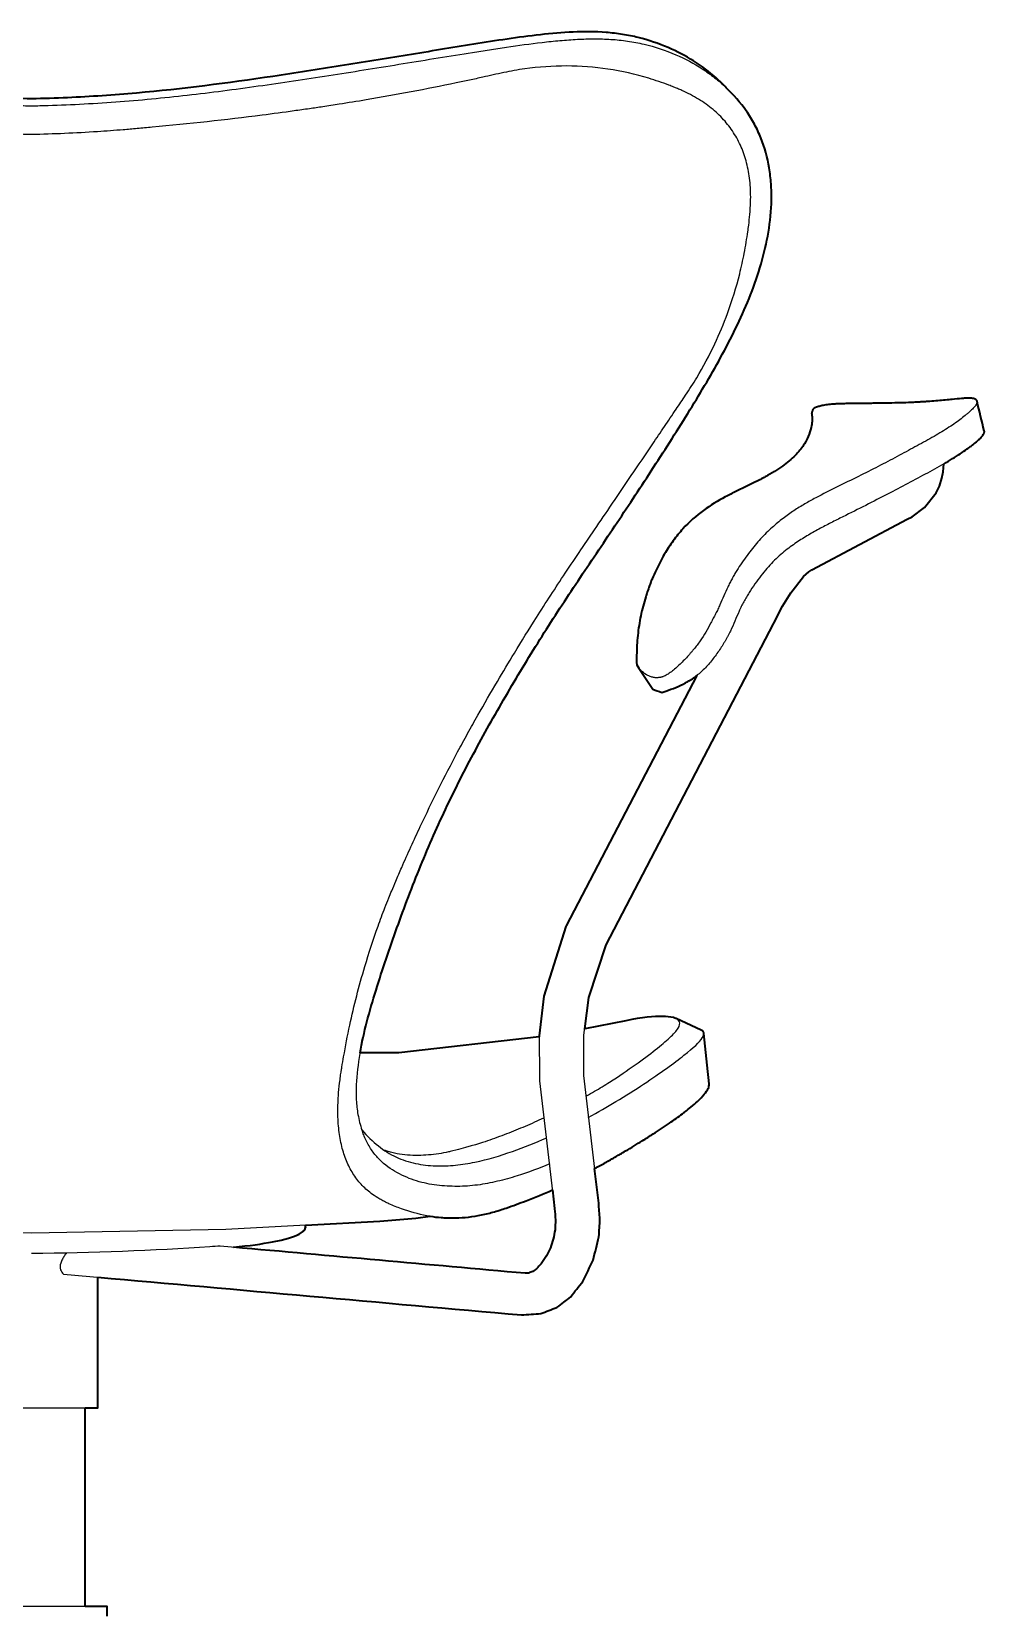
# Model space of a CAD drawing. Header units: millimetres. Extents: x 0 to 1818, y -1116 to 847.
# Drawn here: x 407 to 714, y -778 to -268 of the extents above; entities that cross this region are included whole.
import ezdxf

# ---------------------------------------------------------------- set-up
doc = ezdxf.new("R2010")
doc.units = ezdxf.units.MM
doc.layers.add('Blocks', color=7, linetype='Continuous')
doc.layers.add('Blocks$Inner', color=7, linetype='Continuous', lineweight=25, true_color=0x007f00)
doc.layers.add('Blocks$Outline', color=7, linetype='Continuous', lineweight=35, true_color=0xff3f3f)

# ---------------------------------------------------------------- blocks, each defined once
blk = doc.blocks.new('Series 7 3217 Office Chair Back')
at = {"layer": 'Blocks$Inner'}
for p, q in [((714.35, 718.32), (712.05, 727.73)), ((598.75, 527.99), (585.23, 525.37)), ((525.45, 517.66), (512.97, 517.59)), ((570.87, 509.09), (570.93, 508.57)), ((428.44, 403.14), (428.44, 445.24)), ((424.32, 338.98), (424.32, 403.14))]:
    blk.add_line(p, q, dxfattribs=at)
for points in [[(585.14, 510.31), (585.19, 523.33), (586.82, 535.45), (592.37, 552.44), (646.4, 655.99), (646.5, 656.2), (649.29, 661.69), (651.96, 666.07), (656.06, 671.26), (657.72, 672.77), (658.77, 673.48), (689.54, 689.84), (691.07, 690.55), (695.04, 693.54), (698.83, 698.26), (699.93, 700.47), (700.72, 703.02), (701.11, 705.07), (701.36, 707.67)], [(610.31, 633.93), (607.42, 634.91), (602.23, 642.75)], [(621.8, 639.67), (579.48, 558.56), (579.4, 558.4), (572.32, 535.95), (570.82, 523.1), (570.83, 509.62), (570.86, 509.1)], [(623.04, 524.93), (614.9, 528.67)], [(570.84, 522.82), (525.45, 517.66)], [(417.29, 446.23), (565.03, 433.05), (571.35, 433.48), (576.52, 435.48), (580.98, 438.92), (584.86, 443.9), (588.21, 450.78), (590.05, 458.31), (590.37, 463.95), (589.97, 469.08), (585.14, 510.27)], [(570.93, 508.57), (575.76, 467.36), (575.76, 467.32), (576.05, 463.72), (575.89, 460.49), (575.32, 457.52), (574.4, 454.74), (573.11, 452.09), (571.46, 449.58), (569.9, 447.94), (568.74, 447.12), (567.33, 446.57), (566.29, 446.49), (467.9, 455.28)], [(535.56, 464.9), (531.02, 464.29), (519.42, 463.34), (469.72, 460.64), (407.02, 459.43), (344.32, 460.64), (294.62, 463.34), (283.02, 464.29), (278.48, 464.9)], [(431.35, 335.84), (431.35, 338.98), (383.35, 338.98), (383.35, 335.84)]]:
    blk.add_lwpolyline(points, dxfattribs=at)
for points, knots in [([(407.02, 825.4), (410.9, 825.48), (422.22, 825.85), (448.34, 827.61), (477.64, 831.49), (506.61, 835.98), (528.29, 839.52), (546.04, 842.47), (560.41, 844.73), (571.19, 846.17), (581.73, 847.1), (590.62, 847.1), (597.67, 846.28), (604.47, 844.9), (609.34, 843.25), (612.42, 841.93)], [1.173086, 1.173086, 1.173086, 1.173086, 1.1825356, 1.2007174, 1.2370811, 1.2552629, 1.2734447, 1.2916265, 1.3007174, 1.3098083, 1.3188992, 1.3279902, 1.3325356, 1.3370811, 1.346172, 1.346172, 1.346172, 1.346172]), ([(199.19, 839.64), (202.55, 841.1), (207.63, 842.77), (214.76, 844.12), (220.14, 844.67), (225.52, 844.82), (230.91, 844.65), (236.54, 844.24), (244.26, 843.44), (251.95, 842.38), (259.37, 841.24), (266.55, 840.12), (275.86, 838.62), (290.89, 836.15), (309.73, 833.13), (332.41, 829.69), (355.34, 826.64), (378.41, 824.36), (395.71, 823.43), (405.26, 823.18), (407.02, 823.15)], [0.9796639, 0.9796639, 0.9796639, 0.9796639, 0.9890979, 0.9938148, 0.9985318, 1.0032488, 1.0079658, 1.0126828, 1.0173997, 1.0268337, 1.0315507, 1.0362677, 1.0457016, 1.0551356, 1.0740035, 1.0928714, 1.1117394, 1.1306073, 1.1494752, 1.1537546, 1.1537546, 1.1537546, 1.1537546]), ([(407.02, 823.15), (408.79, 823.18), (418.34, 823.43), (435.63, 824.36), (458.7, 826.64), (481.63, 829.69), (504.32, 833.13), (523.15, 836.15), (538.18, 838.62), (547.5, 840.12), (554.67, 841.24), (562.09, 842.38), (569.78, 843.44), (577.51, 844.24), (583.13, 844.65), (588.52, 844.82), (593.9, 844.67), (599.28, 844.12), (606.42, 842.77), (611.49, 841.1), (614.85, 839.64)], [1.1537546, 1.1537546, 1.1537546, 1.1537546, 1.1580339, 1.1769018, 1.1957698, 1.2146377, 1.2335056, 1.2523735, 1.2618075, 1.2712415, 1.2759584, 1.2806754, 1.2901094, 1.2948264, 1.2995433, 1.3042603, 1.3089773, 1.3136943, 1.3184113, 1.3278452, 1.3278452, 1.3278452, 1.3278452]), ([(612.42, 841.93), (615.24, 840.72), (620.74, 837.85), (626.83, 833.27), (630.1, 830.1), (631.12, 828.98)], [1.34617197, 1.34617197, 1.34617197, 1.34617197, 1.36087785, 1.37558374, 1.38265312, 1.38265312, 1.38265312, 1.38265312]), ([(407.02, 813.87), (399.92, 814.03), (390.05, 814.46), (378.71, 815.3), (372.84, 815.8), (357.86, 817.14), (340.93, 819), (324.12, 821.25), (317.58, 822.18), (312.75, 822.89), (306.64, 823.83), (292.27, 826.16), (278.26, 828.81), (265.79, 831.44), (261.78, 832.31), (258.08, 833.12), (253.57, 834.16), (245.7, 835.55), (234.37, 836.34), (220.91, 835.3), (209.96, 832.81), (203.03, 830.46), (199.97, 829.27), (198.56, 828.7), (195.82, 827.51), (191.86, 825.45), (187.17, 822.12), (183.25, 818.32), (180.09, 814.03), (177.69, 809.27), (176.03, 804.02), (175.12, 798.27), (174.96, 792.88), (175.25, 788.29), (175.62, 785.08), (176.02, 782.11), (176.48, 779.07), (177.3, 774.54), (179, 766.82), (182, 757.01), (186.67, 745.79), (190.82, 738.01), (194.17, 732.6), (196.41, 729.22), (199.33, 724.91), (202.87, 719.65), (209.98, 709.11), (217.72, 697.68), (225.44, 686.31), (230.25, 679.24), (236.36, 670.19), (243.56, 659.1), (250.82, 647.4), (257.11, 636.9), (262.11, 628.25), (266.36, 620.65), (272.78, 608.8), (279.98, 594.45), (286.35, 580.4), (289.35, 573.44), (290.74, 570.17), (291.91, 567.31), (293.4, 563.55), (296.13, 556.2), (300.27, 543.57), (303.88, 529.45), (305.98, 518.61), (306.81, 513.71), (307.14, 511.6), (307.4, 509.89), (307.75, 507.22), (308.15, 503.04), (308.3, 497.67), (307.89, 491.93), (306.89, 486.74), (305.29, 482.13), (303.11, 478.1), (300.36, 474.65), (297.49, 472.18), (295.1, 470.64), (293.5, 469.79), (292.5, 469.31), (290.63, 468.44), (286.42, 466.71), (279.62, 464.84), (271.31, 464.1), (264.31, 464.73), (259.42, 465.84), (257.11, 466.51), (255.5, 467.02), (252.43, 468.06), (246.69, 470.15), (241.77, 472.16), (238.98, 473.38)], [106.903449, 106.903449, 106.903449, 106.903449, 109.00927, 109.835939, 110.2841, 110.771806, 114.351514, 115.402663, 115.907521, 116.355076, 116.88637, 117.787994, 120.791412, 121.241642, 121.691873, 122.04747, 122.403067, 123.117378, 124.539849, 125.967538, 127.430168, 128.179502, 128.36767, 128.51032, 128.682795, 129.363517, 130.003263, 130.611195, 131.198561, 131.780847, 132.375705, 132.995184, 133.649798, 134.079516, 134.435272, 134.65185, 135.004114, 135.380087, 136.067413, 137.428315, 138.507084, 139.759749, 140.095109, 140.431816, 140.984232, 141.661533, 142.338748, 144.809893, 145.812294, 146.469635, 147.378981, 149.102399, 150.452713, 151.526868, 152.789959, 153.466772, 154.141407, 156.828362, 158.277715, 158.763067, 159.099496, 159.338464, 159.674396, 160.296314, 161.658219, 163.618588, 164.66626, 165.020164, 165.145877, 165.323689, 165.548774, 165.960065, 166.608337, 167.228277, 167.829349, 168.422816, 169.024307, 169.645122, 170.296586, 170.727557, 170.962468, 171.14077, 171.253415, 171.953104, 173.334297, 174.686649, 176.024975, 176.693396, 177.029264, 177.127676, 177.464188, 178.521811, 179.96606, 179.96606, 179.96606, 179.96606]), ([(575.06, 473.38), (572.27, 472.16), (567.35, 470.15), (561.61, 468.06), (558.54, 467.02), (556.94, 466.51), (554.63, 465.84), (549.73, 464.73), (542.74, 464.1), (534.42, 464.84), (527.63, 466.71), (523.41, 468.44), (521.54, 469.31), (520.54, 469.79), (518.95, 470.64), (516.55, 472.18), (513.68, 474.65), (510.93, 478.1), (508.75, 482.13), (507.15, 486.74), (506.15, 491.93), (505.74, 497.67), (505.9, 503.04), (506.29, 507.22), (506.64, 509.89), (506.9, 511.6), (507.24, 513.71), (508.06, 518.61), (510.17, 529.45), (513.77, 543.57), (517.91, 556.2), (520.65, 563.55), (522.14, 567.31), (523.31, 570.17), (524.69, 573.44), (527.69, 580.4), (534.07, 594.45), (541.26, 608.8), (547.68, 620.65), (551.93, 628.25), (556.94, 636.9), (563.22, 647.4), (570.48, 659.1), (577.68, 670.19), (583.79, 679.24), (588.6, 686.31), (596.32, 697.68), (604.06, 709.11), (611.18, 719.65), (614.71, 724.91), (617.64, 729.22), (619.87, 732.6), (623.22, 738.01), (627.37, 745.79), (632.05, 757.01), (635.04, 766.82), (636.75, 774.54), (637.56, 779.07), (638.03, 782.11), (638.43, 785.08), (638.79, 788.29), (639.08, 792.88), (638.93, 798.27), (638.01, 804.02), (636.35, 809.27), (633.95, 814.03), (630.79, 818.32), (626.88, 822.12), (622.18, 825.45), (618.23, 827.51), (615.49, 828.7), (614.07, 829.27), (611.01, 830.46), (604.08, 832.81), (593.14, 835.3), (579.67, 836.34), (568.35, 835.55), (560.47, 834.16), (555.96, 833.12), (552.26, 832.31), (548.26, 831.44), (535.79, 828.81), (521.77, 826.16), (507.4, 823.83), (501.3, 822.89), (496.46, 822.18), (489.92, 821.25), (473.11, 819), (456.19, 817.14), (441.2, 815.8), (435.33, 815.3), (424, 814.46), (414.12, 814.03), (407.02, 813.87)], [33.840839, 33.840839, 33.840839, 33.840839, 35.285087, 36.342711, 36.679223, 36.777634, 37.113503, 37.781924, 39.12025, 40.472601, 41.853795, 42.553483, 42.666128, 42.844431, 43.079341, 43.510313, 44.161777, 44.782591, 45.384082, 45.977549, 46.578622, 47.198562, 47.846834, 48.258125, 48.483209, 48.661022, 48.786735, 49.140639, 50.18831, 52.14868, 53.510585, 54.132502, 54.468435, 54.707403, 55.043832, 55.529183, 56.978536, 59.665492, 60.340127, 61.016939, 62.28003, 63.354185, 64.7045, 66.427917, 67.337263, 67.994604, 68.997005, 71.46815, 72.145366, 72.822667, 73.375083, 73.71179, 74.04715, 75.299814, 76.378583, 77.739485, 78.426812, 78.802785, 79.155049, 79.371626, 79.727383, 80.1571, 80.811715, 81.431193, 82.026052, 82.608337, 83.195704, 83.803636, 84.443381, 85.124104, 85.296578, 85.439229, 85.627397, 86.37673, 87.839361, 89.26705, 90.68952, 91.403832, 91.759429, 92.115026, 92.565256, 93.015487, 96.018905, 96.920529, 97.451823, 97.899378, 98.404236, 99.455385, 103.035092, 103.522799, 103.97096, 104.797628, 106.903449, 106.903449, 106.903449, 106.903449]), ([(614.85, 839.64), (617.87, 838.34), (622.13, 836.07), (627.39, 832.3), (632.4, 827.98), (636.77, 822.97), (640.29, 817.3), (643.08, 811.33), (644.85, 804.88), (645.66, 797.97), (645.83, 791.06), (644.95, 782.42), (642.53, 772.14), (639.11, 762.17), (634.82, 752.4), (629.99, 743.05), (624.86, 734.03), (619.49, 725.11), (613.66, 715.79), (607.69, 706.52), (601.77, 697.5), (595.96, 688.74), (589.97, 679.83), (584.06, 671.05), (576.19, 659.23), (566.69, 644.21), (555.88, 625.76), (545.68, 607.05), (536.49, 587.77), (528.47, 568), (522.45, 551.21), (518.1, 537.83), (515.1, 527.66), (512.76, 517.34), (511.69, 508.95), (511.69, 502.38), (512.04, 499.25), (512.31, 497.73), (512.62, 496.02), (513.04, 494.35), (513.59, 492.73)], [1.3278452, 1.3278452, 1.3278452, 1.3278452, 1.3429967, 1.3505725, 1.3581483, 1.3732998, 1.3808755, 1.3884513, 1.4036028, 1.4111786, 1.4187543, 1.4339058, 1.4490574, 1.4642089, 1.4793604, 1.4945119, 1.5096634, 1.5248149, 1.5399664, 1.555118, 1.5702695, 1.585421, 1.6005725, 1.615724, 1.6308755, 1.6611786, 1.6914816, 1.7217846, 1.7520877, 1.7823907, 1.8126937, 1.8278452, 1.8429967, 1.8581483, 1.8732998, 1.8808755, 1.8884513, 1.8884513, 1.8884513, 1.8969863, 1.8969863, 1.8969863, 1.8969863]), ([(703.96, 728.44), (705.12, 728.55), (706.67, 728.69), (708.35, 728.81), (709.43, 728.84), (710.29, 728.81), (710.94, 728.71), (711.42, 728.54), (711.78, 728.33), (712.01, 728.06), (712.07, 727.72), (712, 727.33), (711.83, 726.9), (711.53, 726.42), (711.08, 725.9), (710.54, 725.33), (709.95, 724.75), (709.31, 724.15), (708.35, 723.32), (706.45, 721.79), (703.8, 719.92), (700.69, 717.98), (698.18, 716.5), (695.5, 715.01), (691.77, 712.99), (687.06, 710.42), (680.97, 707.19), (674.65, 703.99), (667.85, 700.65), (662.03, 697.78), (657.93, 695.56), (655.58, 694.19), (653.22, 692.76), (650.31, 690.78), (646.83, 687.96), (643.12, 684.53), (640.12, 681.12), (637.84, 678.13), (636.14, 675.74), (634.78, 673.65), (633.74, 671.92), (632.99, 670.59), (632.28, 669.24), (631.4, 667.42), (630.37, 665.08), (629.33, 662.68), (628.55, 660.98), (628.07, 660.01), (627.7, 659.28), (627.32, 658.55), (626.81, 657.57), (625.9, 655.84), (624.53, 653.37), (623.04, 650.98), (621.9, 649.39), (621.21, 648.5), (620.68, 647.86), (620.12, 647.21), (619.34, 646.3), (617.86, 644.64), (615.54, 642.25), (613.18, 640.28), (611.62, 639.36), (610.89, 639.04), (610.53, 638.92), (610.33, 638.86), (610.19, 638.82), (610.04, 638.79), (609.85, 638.75), (609.51, 638.7), (609.04, 638.65), (608.48, 638.64), (607.75, 638.69), (606.86, 638.88), (605.5, 639.43), (603.91, 640.57), (602.77, 641.95), (602.23, 642.75)], [13.449377, 13.449377, 13.449377, 13.449377, 13.473186, 13.485091, 13.496996, 13.508901, 13.520805, 13.53271, 13.544615, 13.55652, 13.568424, 13.580329, 13.592234, 13.604139, 13.616043, 13.627948, 13.639853, 13.651758, 13.663662, 13.687472, 13.735091, 13.758901, 13.78271, 13.80652, 13.830329, 13.877948, 13.925567, 13.973186, 14.020805, 14.068424, 14.092234, 14.104139, 14.116043, 14.139853, 14.163662, 14.187472, 14.211281, 14.223186, 14.235091, 14.246996, 14.252948, 14.258901, 14.264853, 14.270805, 14.28271, 14.294615, 14.300567, 14.303543, 14.30652, 14.309496, 14.312472, 14.318424, 14.330329, 14.342234, 14.348186, 14.351162, 14.354139, 14.357115, 14.360091, 14.366043, 14.377948, 14.389853, 14.395805, 14.398781, 14.40027, 14.401014, 14.401758, 14.402502, 14.403246, 14.404734, 14.40771, 14.410686, 14.413662, 14.419615, 14.425567, 14.437472, 14.449377, 14.449377, 14.449377, 14.449377]), ([(647.32, 705.57), (648.25, 706.17), (650.74, 707.87), (653.96, 710.75), (656.51, 714.12), (657.98, 717.25), (658.61, 719.59), (658.8, 721.05), (658.84, 721.83), (658.86, 722.3), (658.85, 722.65), (658.81, 723), (658.73, 723.41), (658.67, 723.8), (658.69, 724.07), (658.72, 724.22), (658.76, 724.33), (658.8, 724.44), (658.85, 724.59), (658.93, 724.84), (659.07, 725.19), (659.38, 725.52), (659.76, 725.73), (660.03, 725.85), (660.23, 725.92), (660.4, 725.98), (660.57, 726.04), (660.89, 726.14), (661.38, 726.28), (662.05, 726.43), (663.05, 726.63), (664.24, 726.79), (665.65, 726.91), (666.63, 726.97), (667.5, 727), (668.42, 727.04), (670.18, 727.08), (673.01, 727.12), (676.03, 727.14), (678.13, 727.17), (679.3, 727.18), (680.44, 727.19), (681.88, 727.21), (684.27, 727.25), (687.29, 727.32), (690.22, 727.42), (692.41, 727.52), (693.94, 727.61), (695.39, 727.7), (697.25, 727.83), (700.3, 728.08), (702.58, 728.31), (703.96, 728.44)], [12.8749103, 12.8749103, 12.8749103, 12.8749103, 12.8993767, 12.9493767, 12.9993767, 13.0493767, 13.0993767, 13.1243767, 13.1368767, 13.1493767, 13.1556267, 13.1618767, 13.1743767, 13.1868767, 13.1931267, 13.1962517, 13.1993767, 13.2025017, 13.2056267, 13.2118767, 13.2243767, 13.2368767, 13.2431267, 13.2462517, 13.2493767, 13.2509392, 13.2525017, 13.2556267, 13.2618767, 13.2681267, 13.2743767, 13.2868767, 13.2931267, 13.2993767, 13.3025017, 13.3056267, 13.3118767, 13.3243767, 13.3368767, 13.3431267, 13.3462517, 13.3493767, 13.3556267, 13.3618767, 13.3743767, 13.3868767, 13.3931267, 13.3993767, 13.4056267, 13.4118767, 13.4243767, 13.4493767, 13.4493767, 13.4493767, 13.4493767]), ([(682.43, 697.5), (684.69, 698.69), (689.08, 701.03), (694.32, 703.83), (698.48, 706.05), (701.46, 707.7), (704.19, 709.33), (706.69, 710.92), (708.53, 712.2), (709.88, 713.2), (710.79, 713.92), (711.64, 714.63), (712.45, 715.32), (713.15, 715.97), (713.67, 716.57), (714.06, 717.11), (714.24, 717.44), (714.36, 717.75)], [0.5007684, 0.5007684, 0.5007684, 0.5007684, 0.5555556, 0.6111111, 0.6388889, 0.6666667, 0.6944444, 0.7222222, 0.75, 0.7638889, 0.7777778, 0.7916667, 0.8055556, 0.8194444, 0.8333333, 0.8472222, 0.8611111, 0.8611111, 0.8611111, 0.8611111]), ([(714.36, 717.75), (714.39, 717.85), (714.43, 718.06), (714.39, 718.23), (714.35, 718.32)], [0.86111111, 0.86111111, 0.86111111, 0.86111111, 0.8703773, 0.88135874, 0.88135874, 0.88135874, 0.88135874]), ([(602.23, 642.75), (602.17, 644.86), (602.22, 648.04), (602.56, 652.3), (602.95, 655.49), (603.52, 658.64), (604.27, 661.73), (605.01, 664.26), (605.65, 666.24), (606.14, 667.71), (606.66, 669.17), (607.42, 671.07), (608.45, 673.38), (609.78, 675.99), (611.14, 678.44), (612.53, 680.72), (614.5, 683.58), (618.11, 688), (623.74, 692.88), (629.59, 696.4), (633.83, 698.53), (636.23, 699.69), (637.98, 700.54), (639.68, 701.38), (641.91, 702.49), (644.53, 703.88), (646.43, 705.01), (647.32, 705.57)], [12.4499103, 12.4499103, 12.4499103, 12.4499103, 12.4749103, 12.4874103, 12.4999103, 12.5124103, 12.5249103, 12.5374103, 12.5436603, 12.5499103, 12.5561603, 12.5624103, 12.5749103, 12.5874103, 12.5999103, 12.6124103, 12.6249103, 12.6499103, 12.6999103, 12.7499103, 12.7749103, 12.7874103, 12.7999103, 12.8124103, 12.8249103, 12.8499103, 12.8749103, 12.8749103, 12.8749103, 12.8749103]), ([(682.33, 697.45), (680.03, 696.25), (675.25, 693.8), (669.1, 690.73), (663.96, 688.13), (660.7, 686.43), (658.11, 684.97), (656.19, 683.81), (654.27, 682.58), (652.3, 681.25), (650.27, 679.74), (648.22, 678.01), (646.19, 676.06), (644.24, 673.91), (642.29, 671.55), (640.34, 668.94), (638.79, 666.6), (637.61, 664.65), (636.76, 663.16), (635.98, 661.64), (635.02, 659.58), (633.92, 656.93), (632.76, 654.23), (631.82, 652.35), (631.24, 651.28), (630.77, 650.48), (630.27, 649.68), (629.59, 648.61), (628.34, 646.71), (626.37, 644.04), (624.2, 641.6), (622.36, 639.91), (621.18, 638.98), (620.21, 638.32), (619.23, 637.69), (617.48, 636.67), (614.88, 635.47), (612.29, 634.55), (610.77, 634.07), (610.31, 633.93)], [-0.5, -0.5, -0.5, -0.5, -0.4444444, -0.3888889, -0.3611111, -0.3333333, -0.3194444, -0.3055556, -0.2916667, -0.2777778, -0.2638889, -0.25, -0.2361111, -0.2222222, -0.2083333, -0.1944444, -0.1805556, -0.1736111, -0.1666667, -0.1597222, -0.1527778, -0.1388889, -0.125, -0.1180556, -0.1145833, -0.1111111, -0.1076389, -0.1041667, -0.0972222, -0.0833333, -0.0694444, -0.0625, -0.0555556, -0.0520833, -0.0486111, -0.0416667, -0.0277778, -0.0138889, -0.0080374, -0.0080374, -0.0080374, -0.0080374]), ([(585.84, 503.6), (585.92, 503.64), (586.87, 504.18), (589.51, 505.71), (595.14, 509.16), (602.07, 513.89), (608.52, 518.73), (613.2, 522.67), (615.95, 525.71), (616.43, 527.8), (615.14, 528.66), (614.1, 528.97)], [-1.2116469, -1.2116469, -1.2116469, -1.2116469, -1.2109375, -1.203125, -1.1875, -1.15625, -1.125, -1.09375, -1.0625, -1.03125, -1, -1, -1, -1]), ([(614.1, 528.97), (612.95, 529.24), (610.06, 529.57), (603.98, 529.12), (598.75, 527.99)], [-1, -1, -1, -1, -0.9583333, -0.8809217, -0.8809217, -0.8809217, -0.8809217]), ([(586.6, 496.81), (589.71, 498.49), (596.13, 502.15), (604.75, 507.62), (612.14, 512.77), (619.71, 518.43), (623.88, 522.33), (624.21, 524.32), (623.04, 524.93)], [-0.2313971, -0.2313971, -0.2313971, -0.2313971, -0.2058824, -0.1764706, -0.1470588, -0.1176471, -0.0588235, -0.0147059, -0.0147059, -0.0147059, -0.0147059]), ([(588.66, 480.31), (589.27, 480.64), (590.99, 481.56), (593.31, 482.84), (595.45, 484.08), (597.07, 485.03), (599.99, 486.75), (603.63, 488.96), (608.4, 491.97), (612.85, 494.93), (616.08, 497.25), (618.28, 498.95), (620, 500.32), (622.21, 502.25), (624.2, 504.31), (625.42, 506.12), (625.64, 507.05), (625.6, 507.59)], [-31.642334, -31.642334, -31.642334, -31.642334, -31.309635, -30.697639, -30.361441, -30.113393, -29.779349, -28.669168, -27.873934, -26.544433, -25.268826, -24.931686, -24.257606, -23.325528, -21.990882, -20.658246, -19.46751, -19.46751, -19.46751, -19.46751]), ([(572.16, 496.55), (571.19, 496.09), (569.24, 495.2), (565.25, 493.46), (560.21, 491.41), (554.12, 489.17), (549.97, 487.83), (542.1, 485.75)], [0.25, 0.25, 0.25, 0.25, 0.2578125, 0.265625, 0.28125, 0.296875, 0.3125, 0.3125, 0.3125, 0.3125]), ([(574.2, 481.79), (570.73, 480.34), (565.11, 478.24), (557.32, 476.1), (550.89, 474.84), (545.45, 474.47), (541.05, 474.6), (536.66, 474.97), (531.23, 476.06), (524.79, 478.74), (519.99, 482.15), (516.87, 485.86), (515.54, 488.14), (514.95, 489.37), (514.67, 489.95), (514.41, 490.54), (514.17, 491.15), (513.96, 491.67), (513.77, 492.2), (513.58, 492.74)], [0.2779284, 0.2779284, 0.2779284, 0.2779284, 0.3030303, 0.3181818, 0.3333333, 0.3484848, 0.3560606, 0.3636364, 0.3787879, 0.3939394, 0.4090909, 0.4166667, 0.4242424, 0.4242424, 0.4242424, 0.4277704, 0.4277704, 0.4277704, 0.4307579, 0.4307579, 0.4307579, 0.4307579]), ([(513.59, 492.73), (516.99, 488.76), (520.66, 485.86), (524.58, 484.02), (526.62, 483.06), (530.86, 481.71), (537.37, 480.98), (543.81, 481.24), (552.16, 482.6), (562.01, 485.57), (569.6, 488.63), (573.22, 490.24)], [1.8969863, 1.8969863, 1.8969863, 1.8969863, 1.9251562, 1.9251562, 1.9251562, 1.9398621, 1.954568, 1.9692738, 1.9839797, 2.0133915, 2.0410431, 2.0410431, 2.0410431, 2.0410431]), ([(542.1, 485.75), (541.92, 485.71), (539.62, 485.22), (536.22, 484.69), (531.74, 484.47), (528.3, 484.58), (525.46, 484.94), (523.27, 485.43), (522.22, 485.73), (521.71, 485.9), (521.37, 486.01), (521.03, 486.12), (520.69, 486.25)], [0.3125, 0.3125, 0.3125, 0.3125, 0.31384388, 0.32946888, 0.33728138, 0.34509388, 0.35290638, 0.35681263, 0.36051693, 0.36051693, 0.36051693, 0.36299968, 0.36299968, 0.36299968, 0.36299968]), ([(467.9, 455.28), (466.78, 455.2), (465.66, 455.12), (464.52, 455.04), (446.62, 453.84), (426.5, 452.98), (407.02, 452.86)], [150.3105306, 150.3105306, 150.3105306, 150.3105306, 150.3391529, 150.3391529, 150.3391529, 150.7894219, 150.7894219, 150.7894219, 150.7894219]), ([(418.33, 453.01), (418.05, 452.76), (417.51, 452.17), (416.96, 450.99), (416.24, 449.57), (416.08, 447.65), (416.92, 446.67), (417.29, 446.23)], [-7.62992, -7.62992, -7.62992, -7.62992, -6.500593, -5.204788, -3.770119, -1.663637, 0, 0, 0, 0])]:
    blk.add_open_spline(points, degree=3, knots=knots, dxfattribs=at)
for points, degree in [([(625.6, 507.59), (623.91, 523.84)], 1), ([(495.33, 462.1), (496.15, 460.1), (492.87, 458.17), (484.78, 456.64)], 3), ([(484.78, 456.64), (481.42, 456), (477.23, 455.43), (472.15, 454.9)], 3), ([(385.92, 403.14), (384.72, 403.14), (403.52, 403.14), (427.13, 403.14), (428.33, 403.14)], 3), ([(428.33, 403.14), (428.4, 403.14), (428.44, 403.14), (428.44, 403.14)], 3)]:
    blk.add_open_spline(points, degree=degree, dxfattribs=at)
at = {"layer": 'Blocks$Outline'}
for points in [[(689.54, 689.84), (691.07, 690.55), (695.04, 693.54), (698.83, 698.26), (699.93, 700.47), (700.72, 703.02), (701.11, 705.07), (701.36, 707.66)], [(658.77, 673.48), (689.54, 689.84)], [(646.4, 655.99), (646.5, 656.2), (649.29, 661.69), (651.96, 666.07), (656.06, 671.26), (657.72, 672.77), (658.77, 673.48)], [(592.37, 552.44), (646.4, 655.99)], [(621.62, 639.34), (579.48, 558.56), (579.4, 558.4), (572.32, 535.95), (570.82, 523.1), (570.82, 522.81)], [(585.47, 525.42), (586.82, 535.45), (592.37, 552.44)], [(598.75, 527.99), (585.47, 525.42)], [(623.04, 524.93), (614.96, 528.65)], [(570.82, 522.81), (525.45, 517.66), (512.97, 517.59)], [(589.97, 469.08), (588.66, 480.31)], [(575.05, 473.38), (575.76, 467.36), (575.76, 467.32)], [(495.35, 462.03), (519.42, 463.34), (531.02, 464.29), (535.56, 464.9)], [(424.32, 338.98), (424.32, 403.14)], [(431.35, 335.84), (431.35, 338.98), (424.32, 338.98)]]:
    blk.add_lwpolyline(points, dxfattribs=at)
for points, knots in [([(631.12, 828.98), (630.1, 830.1), (626.83, 833.27), (620.74, 837.85), (615.24, 840.72), (612.42, 841.93), (609.34, 843.25), (604.47, 844.9), (597.67, 846.28), (590.62, 847.1), (581.73, 847.1), (571.19, 846.17), (560.41, 844.73), (546.04, 842.47), (528.29, 839.52), (506.61, 835.98), (477.64, 831.49), (448.34, 827.61), (422.22, 825.85), (410.9, 825.48), (407.02, 825.4), (403.15, 825.48), (391.82, 825.85), (365.71, 827.61), (336.4, 831.49), (307.43, 835.98), (285.76, 839.52), (268, 842.47), (253.63, 844.73), (242.85, 846.17), (232.31, 847.1), (223.43, 847.1), (216.37, 846.28), (209.57, 844.9), (204.71, 843.25), (201.63, 841.93), (198.8, 840.72), (193.3, 837.85), (187.21, 833.27), (183.94, 830.1), (182.92, 828.98)], [-1.3826531, -1.3826531, -1.3826531, -1.3826531, -1.3755837, -1.3608779, -1.346172, -1.346172, -1.346172, -1.3370811, -1.3325356, -1.3279902, -1.3188992, -1.3098083, -1.3007174, -1.2916265, -1.2734447, -1.2552629, -1.2370811, -1.2007174, -1.1825356, -1.173086, -1.173086, -1.173086, -1.1636364, -1.1454545, -1.1090909, -1.0909091, -1.0727273, -1.0545455, -1.0454545, -1.0363636, -1.0272727, -1.0181818, -1.0136364, -1.0090909, -1, -1, -1, -0.9852941, -0.9705882, -0.9635189, -0.9635189, -0.9635189, -0.9635189]), ([(512.97, 517.59), (513.57, 520.92), (515.12, 527.73), (518.1, 537.83), (522.45, 551.21), (528.47, 568), (536.49, 587.77), (545.68, 607.05), (555.88, 625.76), (566.69, 644.21), (576.19, 659.23), (584.06, 671.05), (589.97, 679.83), (595.96, 688.74), (601.77, 697.5), (607.69, 706.52), (613.66, 715.79), (619.49, 725.11), (624.86, 734.03), (629.99, 743.05), (634.82, 752.4), (639.11, 762.17), (642.53, 772.14), (644.95, 782.42), (645.83, 791.06), (645.66, 797.97), (644.85, 804.88), (643.08, 811.33), (640.29, 817.3), (636.78, 822.96), (633.51, 826.71), (631.12, 828.98)], [-1.8578481, -1.8578481, -1.8578481, -1.8578481, -1.8429967, -1.8278452, -1.8126937, -1.7823907, -1.7520877, -1.7217846, -1.6914816, -1.6611786, -1.6308755, -1.615724, -1.6005725, -1.585421, -1.5702695, -1.555118, -1.5399664, -1.5248149, -1.5096634, -1.4945119, -1.4793604, -1.4642089, -1.4490574, -1.4339058, -1.4187543, -1.4111786, -1.4036028, -1.3884513, -1.3808755, -1.3732998, -1.3582, -1.3582, -1.3582, -1.3582]), ([(712.05, 727.73), (712.05, 727.84), (712.01, 728.06), (711.78, 728.33), (711.42, 728.54), (710.94, 728.71), (710.29, 728.81), (709.43, 728.84), (708.35, 728.81), (706.67, 728.69), (705.12, 728.55), (703.96, 728.44), (702.58, 728.31), (700.3, 728.08), (697.25, 727.83), (695.39, 727.7), (693.94, 727.61), (692.41, 727.52), (690.22, 727.42), (687.29, 727.32), (684.27, 727.25), (681.88, 727.21), (680.44, 727.19), (679.3, 727.18), (678.13, 727.17), (676.03, 727.14), (673.01, 727.12), (670.18, 727.08), (668.42, 727.04), (667.5, 727), (666.63, 726.97), (665.65, 726.91), (664.24, 726.79), (663.05, 726.63), (662.05, 726.43), (661.38, 726.28), (660.89, 726.14), (660.57, 726.04), (660.4, 725.98), (660.23, 725.92), (660.03, 725.85), (659.76, 725.73), (659.38, 725.52), (659.07, 725.19), (658.93, 724.84), (658.85, 724.59), (658.8, 724.44), (658.76, 724.33), (658.72, 724.22), (658.69, 724.07), (658.67, 723.8), (658.73, 723.41), (658.81, 723), (658.85, 722.65), (658.86, 722.3), (658.84, 721.83), (658.8, 721.05), (658.61, 719.59), (657.98, 717.25), (656.51, 714.12), (653.96, 710.75), (650.74, 707.87), (648.25, 706.17), (647.32, 705.57)], [-1.1186421, -1.1186421, -1.1186421, -1.1186421, -1.1071429, -1.0952381, -1.0833333, -1.0714286, -1.0595238, -1.047619, -1.0357143, -1.0238095, -1, -1, -1, -0.975, -0.9625, -0.95625, -0.95, -0.94375, -0.9375, -0.925, -0.9125, -0.90625, -0.9, -0.896875, -0.89375, -0.8875, -0.875, -0.8625, -0.85625, -0.853125, -0.85, -0.84375, -0.8375, -0.825, -0.81875, -0.8125, -0.80625, -0.803125, -0.8015625, -0.8, -0.796875, -0.79375, -0.7875, -0.775, -0.7625, -0.75625, -0.753125, -0.75, -0.746875, -0.74375, -0.7375, -0.725, -0.7125, -0.70625, -0.7, -0.6875, -0.675, -0.65, -0.6, -0.55, -0.5, -0.45, -0.4255336, -0.4255336, -0.4255336, -0.4255336]), ([(701.36, 707.66), (701.36, 707.66), (701.38, 707.68), (702.35, 708.23), (704.19, 709.33), (706.69, 710.92), (708.53, 712.2), (709.88, 713.2), (710.79, 713.92), (711.64, 714.63), (712.45, 715.32), (713.15, 715.97), (713.67, 716.57), (714.06, 717.11), (714.24, 717.44), (714.36, 717.75), (714.39, 717.85), (714.43, 718.06), (714.39, 718.23), (714.35, 718.32), (713.58, 721.46), (712.82, 724.59), (712.05, 727.73)], [0.666094, 0.666094, 0.666094, 0.666094, 0.666099, 0.666667, 0.694444, 0.722222, 0.75, 0.763889, 0.777778, 0.791667, 0.805556, 0.819444, 0.833333, 0.847222, 0.861111, 0.861111, 0.861111, 0.870377, 0.881359, 0.881359, 0.881359, 10.562878, 10.562878, 10.562878, 10.562878]), ([(647.32, 705.57), (646.43, 705.01), (644.53, 703.88), (641.91, 702.49), (639.68, 701.38), (637.98, 700.54), (636.23, 699.69), (633.83, 698.53), (629.59, 696.4), (623.74, 692.88), (618.11, 688), (614.5, 683.58), (612.53, 680.72), (611.14, 678.44), (609.78, 675.99), (608.45, 673.38), (607.42, 671.07), (606.66, 669.17), (606.14, 667.71), (605.65, 666.24), (605.01, 664.26), (604.27, 661.73), (603.52, 658.64), (602.95, 655.49), (602.56, 652.3), (602.22, 648.04), (602.17, 644.86), (602.23, 642.75), (603.96, 640.14), (605.69, 637.53), (607.42, 634.91), (608.38, 634.58), (609.35, 634.25), (610.31, 633.93), (610.77, 634.07), (612.29, 634.55), (614.88, 635.47), (617.48, 636.67), (619.23, 637.69), (620.21, 638.32), (620.93, 638.81), (621.4, 639.16), (621.62, 639.34)], [-12.87491, -12.87491, -12.87491, -12.87491, -12.84991, -12.82491, -12.81241, -12.79991, -12.78741, -12.77491, -12.74991, -12.69991, -12.64991, -12.62491, -12.61241, -12.59991, -12.58741, -12.57491, -12.56241, -12.55616, -12.54991, -12.54366, -12.53741, -12.52491, -12.51241, -12.49991, -12.48741, -12.47491, -12.44991, -12.44991, -12.44991, -3.048642, -3.048642, -3.048642, 0.008037, 0.008037, 0.008037, 0.013889, 0.027778, 0.041667, 0.048611, 0.052083, 0.055556, 0.058895, 0.058895, 0.058895, 0.058895]), ([(614.96, 528.65), (614.94, 528.66), (614.69, 528.77), (614.4, 528.88), (614.1, 528.97), (612.95, 529.24), (610.06, 529.57), (603.98, 529.12), (598.75, 527.99)], [-1.0097444, -1.0097444, -1.0097444, -1.0097444, -1.0090507, -1.0000001, -1.0000001, -1.0000001, -0.9583334, -0.8809217, -0.8809217, -0.8809217, -0.8809217]), ([(588.66, 480.31), (589.27, 480.64), (590.99, 481.56), (593.31, 482.84), (595.45, 484.08), (597.07, 485.03), (599.99, 486.75), (603.63, 488.96), (608.4, 491.97), (612.85, 494.93), (616.08, 497.25), (618.28, 498.95), (620, 500.32), (622.21, 502.25), (624.2, 504.31), (625.42, 506.12), (625.64, 507.05), (625.6, 507.59), (625.04, 513.01), (624.47, 518.43), (623.91, 523.84)], [-31.642334, -31.642334, -31.642334, -31.642334, -31.309635, -30.697639, -30.361441, -30.113393, -29.779349, -28.669168, -27.873934, -26.544433, -25.268826, -24.931686, -24.257606, -23.325528, -21.990882, -20.658246, -19.46751, -19.46751, -19.46751, -2.81119, -2.81119, -2.81119, -2.81119]), ([(428.44, 445.24), (473.97, 441.18), (519.5, 437.11), (565.03, 433.05), (567.14, 433.19), (569.24, 433.33), (571.35, 433.48), (573.07, 434.14), (574.8, 434.81), (576.52, 435.48), (578, 436.62), (579.49, 437.77), (580.98, 438.92), (582.27, 440.58), (583.57, 442.24), (584.86, 443.9), (585.98, 446.19), (587.09, 448.48), (588.21, 450.78), (588.82, 453.29), (589.44, 455.8), (590.05, 458.31), (590.16, 460.19), (590.27, 462.07), (590.37, 463.95), (590.24, 465.66), (590.11, 467.37), (589.97, 469.08)], [11.192545, 11.192545, 11.192545, 11.192545, 148.328655, 148.328655, 148.328655, 149.328655, 149.328655, 149.328655, 150.328655, 150.328655, 150.328655, 151.328655, 151.328655, 151.328655, 152.328655, 152.328655, 152.328655, 153.328655, 153.328655, 153.328655, 154.328655, 154.328655, 154.328655, 155.328655, 155.328655, 155.328655, 156.328655, 156.328655, 156.328655, 156.328655]), ([(535.56, 464.9), (537.95, 464.53), (543.09, 464.13), (549.73, 464.73), (554.63, 465.84), (556.94, 466.51), (558.54, 467.02), (561.61, 468.06), (567.34, 470.14), (572.26, 472.16), (575.05, 473.38)], [-40.300496, -40.300496, -40.300496, -40.300496, -39.12025, -37.781924, -37.113503, -36.777634, -36.679223, -36.342711, -35.285087, -33.842997, -33.842997, -33.842997, -33.842997]), ([(575.76, 467.32), (575.86, 466.12), (575.96, 464.92), (576.05, 463.72), (576, 462.64), (575.94, 461.56), (575.89, 460.49), (575.7, 459.5), (575.51, 458.51), (575.32, 457.52), (575.02, 456.59), (574.71, 455.67), (574.4, 454.74), (573.97, 453.86), (573.54, 452.97), (573.11, 452.09), (572.56, 451.25), (572.01, 450.42), (571.46, 449.58), (570.94, 449.04), (570.42, 448.49), (569.9, 447.94), (569.51, 447.67), (569.13, 447.39), (568.74, 447.12), (568.27, 446.94), (567.8, 446.76), (567.33, 446.57), (566.98, 446.55), (566.64, 446.52), (566.29, 446.49), (534.91, 449.3), (503.53, 452.1), (472.15, 454.9)], [-260.008095, -260.008095, -260.008095, -260.008095, -259.008095, -259.008095, -259.008095, -258.008095, -258.008095, -258.008095, -257.008095, -257.008095, -257.008095, -256.008095, -256.008095, -256.008095, -255.008095, -255.008095, -255.008095, -254.008095, -254.008095, -254.008095, -253.008095, -253.008095, -253.008095, -252.008095, -252.008095, -252.008095, -251.008095, -251.008095, -251.008095, -250.008095, -250.008095, -250.008095, -155.48937, -155.48937, -155.48937, -155.48937]), ([(472.15, 454.9), (477.23, 455.43), (481.42, 456), (484.78, 456.64), (492.77, 458.16), (496.08, 460.06), (495.35, 462.03)], [-2.1466438, -2.1466438, -2.1466438, -2.1466438, -2, -2, -2, -1.6511153, -1.6511153, -1.6511153, -1.6511153]), ([(424.32, 403.14), (426.48, 403.14), (427.95, 403.14), (428.33, 403.14), (428.4, 403.14), (428.44, 403.14), (428.44, 403.14), (428.44, 417.17), (428.44, 431.2), (428.44, 445.24)], [-0.319321, -0.319321, -0.319321, -0.319321, 0, 0, 0, 0.056406, 0.056406, 0.056406, 42.158636, 42.158636, 42.158636, 42.158636])]:
    blk.add_open_spline(points, degree=3, knots=knots, dxfattribs=at)
blk.add_open_spline([(623.91, 523.84), (623.88, 524.26), (623.62, 524.63), (623.04, 524.93)], degree=3, dxfattribs=at)

msp = doc.modelspace()

# ---------------------------------------------------------------- block references
at = {"layer": 'Blocks'}
msp.add_blockref('Series 7 3217 Office Chair Back', (0, -1115.03), dxfattribs=at)

doc.saveas('drawing.dxf')
